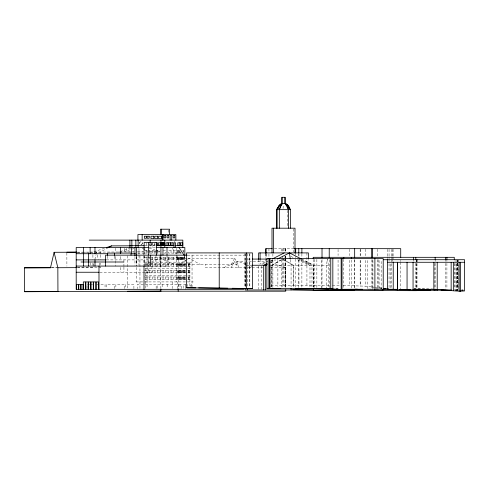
<?xml version="1.0" encoding="UTF-8"?>
<svg xmlns="http://www.w3.org/2000/svg" width="489" height="489" viewBox="0 0 489 489"><rect width="100%" height="100%" fill="white"/><g stroke="black" fill="none" stroke-linecap="round" stroke-linejoin="round"><path stroke-width="0.37" stroke-dasharray="2.44 1.83" d="M283.082 208.546L283.186 205.796A7.891 0.526 -90 0 1 283.253 204.744M245.276 286.964L245.276 265.252L245.716 262.507M77.329 267.617L92.953 267.575L93.986 263.161M94.848 259.482L95.881 255.069M96.052 254.329L96.571 252.122L97.103 254.329M231.211 264.47L234.714 258.29L220.307 258.29M231.211 267.556L234.714 261.377L267.679 261.377L259.726 264.097M281.242 259.8L271.725 265.252L271.725 286.964M281.517 259.8L272 265.252L272 286.964M187.275 259.378L178.167 264.47L178.167 288.143M187.923 259.017L189.225 258.29L200.276 264.47M270.863 261.254L273.473 259.8M89.915 252.141L100.251 252.11L107.556 248.082M262.092 264.225L266.114 262.165M270.692 262.507L276.059 259.763M270.649 261.028L274.775 259.072M140.93 244.653L141.92 244.231L142.336 243.21L141.92 242.189L140.93 241.768L139.94 242.189L139.53 243.21L139.94 244.231M145.331 288.143L145.331 264.47L150.881 262.116M151.572 261.817L159.891 258.29L186.969 258.29M223.785 267.556L238.351 261.377L251.523 266.97M249.61 267.556L253.223 266.322M104.371 248.29L92.892 252.135L92.898 254.335M134.114 248.406L123.356 252.012L120.551 252.018M130.52 248.229L118.448 252.024L119.854 252.018M455.057 263.437L455.057 289.525L457.557 289.598L458.211 289.598L458.211 263.449M376.114 289.042L381.811 288.828M270.912 285.759L329.415 285.252M376.493 289.115L381.157 289.072L381.157 259.708M367.972 289.115L373.602 289.023M375.112 288.987L381.787 288.889M370.387 289.121L372.685 289.103M455.51 290.301L458.548 290.283M461.592 290.264L463.114 290.252L461.702 290.24M77.433 252.159L134.2 251.957M137.195 251.945L159.958 251.872M51.748 267.703L57.054 267.685M51.247 267.74L56.553 267.721M77.562 267.648L100.312 267.556L100.294 263.143M127.317 251.957L134.108 251.939M137.88 251.927L146.938 251.902M149.169 251.902L156.382 251.878M157.103 251.878L160.71 251.872M77.268 252.171L82.476 252.159M83.222 252.159L89.169 252.141M343.272 285.521L365.717 286.175L374.219 287.257M152.11 245.27L154.108 245.27L154.108 242.801M144.903 245.68L155.056 245.68M148.9 247.532L155.313 247.532M274.39 248.669L294.256 248.669M144.322 250.625L146.993 250.625L146.993 253.094L144.322 253.094M147.66 250.625L155.007 250.625L155.007 253.094L147.66 253.094M155.673 250.625L160.349 250.625M163.02 250.625L165.692 250.625L165.692 253.094L163.687 253.094M179.763 250.625L168.363 250.625L168.363 253.094L181.45 253.094M182.58 250.625L183.705 250.625L183.705 252.477M155.673 253.094L160.349 253.094M137.653 253.712L143.662 253.712M187.513 255.154L244.176 255.154M144.322 257.214L149.665 257.214L149.665 259.683L144.322 259.683M150.331 257.214L184.836 257.214M187.721 258.29L219.549 258.29M247.77 259.072L251.517 259.072M150.331 259.683L184.836 259.683M106.351 259.885L143.662 259.885M144.322 262.153L151.187 262.153M151.951 262.153L192.043 262.153M144.322 263.797L149.665 263.797L149.665 266.273M150.331 263.797L185.961 263.797M187.654 263.797L189.909 263.797M145.331 264.47L238.222 264.47L238.222 267.556L234.714 261.377M245.276 265.252L251.254 265.252M270.515 265.252L328.412 265.252L328.412 288.461M151.731 266.065L167.971 266.065L167.971 256.432M150.331 266.273L185.961 266.273M187.654 266.273L189.909 266.273M263.119 267.556L205.386 267.556L205.386 264.47M270.478 267.556L285.747 267.556L285.747 287.385M145.08 268.742L189.909 268.742M144.322 270.386L185.961 270.386M187.654 270.386L189.909 270.386M99.787 272.245L151.975 272.245L151.975 255.154M144.988 272.862L185.961 272.862M187.654 272.862L189.909 272.862M145.08 275.331L189.909 275.331M144.322 276.976L185.961 276.976M187.654 276.976L189.909 276.976M144.988 279.451L185.961 279.451M187.654 279.451L189.909 279.451M136.021 281.921L193.247 281.921M89.823 284.39L87.018 284.39L87.018 288.626M90.526 284.39L92.629 284.39M96.633 284.39L105.049 284.39L105.049 288.626M143.32 284.39L137.305 284.39L137.305 288.626M145.056 284.39L156.144 284.39L156.144 288.626M461.323 290.252L463.26 290.252M332.508 285.228L340.301 285.362M455.131 290.209L458.071 290.221M455.675 290.24L458.584 290.258M461.488 290.277L463.67 290.289M413.938 288.742L432.722 289.042M461.659 289.647L463.101 289.659M432.961 289.097L414.024 288.779M433.474 289.06L435.723 289.115M374.855 287.33L381.75 287.942M270.661 286.75L274.39 287.257M149.2 248.112L154.958 249.989M155.673 250.227L159.995 251.633M270.57 262.367L285.747 267.556M159.891 258.29L174.457 264.47M301.566 259.072L313.657 265.252L313.657 286.964L313.614 265.252L302.88 259.763M290.924 256.328L294.274 258.045M297.63 259.763L308.357 265.252L308.357 259.439M284.054 259.8L293.571 265.252L293.571 286.964M282.514 259.072L293.296 265.252L293.296 286.964M142.122 248.07L147.183 251.132M172.226 248.167L176.401 254.518M234.714 258.29L238.222 264.47M184.231 255.851L185.832 261.45M176.822 255.154L178.821 262.153M97.28 255.062L98.35 259.47M99.243 263.143L100.312 267.556M328.412 265.252L327.422 259.072L326.432 265.252L326.432 289.213M290.374 259.848L291.071 265.252L291.071 286.872M160.728 256.407L160.857 288.174M127.329 255.735L127.458 288.259M100.251 252.11L100.257 254.317M100.263 255.056L100.276 259.463M92.904 255.075L92.916 259.488M92.934 263.161L92.953 267.575M66.859 252.935L66.907 266.169M458.211 260.331L458.211 261.578M458.016 260.331L458.016 261.578M458.016 263.443L458.016 289.574M457.893 260.331L457.893 261.578M457.893 263.443L457.893 289.586M457.771 260.331L457.771 261.578M457.771 263.443L457.771 289.58M457.557 260.331L457.557 261.578M457.557 263.449L457.557 289.598M457.343 260.331L457.343 261.578M457.343 263.449L457.343 289.592M456.781 260.331L456.781 261.578M456.781 263.449L456.781 289.592M456.139 264.042L456.139 290.497M455.057 260.331L455.057 261.572M454.257 263.363L454.257 289.543M446.903 259.335L446.903 261.346M446.903 263.363L446.903 288.871M445.418 259.329L445.418 261.334M445.418 263.339L445.418 289.433M435.161 259.304L435.161 261.297M435.161 263.284L435.161 289.127M434.697 263.412L434.697 289.146M417.019 263.473L417.019 289.176M416.61 263.467L416.61 289.146M416.163 263.577L416.163 288.596M415.791 263.229L415.791 288.84M413.437 259.286L413.437 261.248M400.717 260.313L400.717 261.609M400.717 262.257L400.717 288.785M393.089 249.298L393.089 256.279M393.089 256.914L393.089 261.358M392.728 249.298L392.728 256.26M392.728 256.896L392.728 258.797M392.728 259.427L392.728 261.328M391.817 249.298L391.817 256.23M391.817 256.859L391.817 258.748M391.817 259.384L391.817 288.376M390.424 263.968L390.424 288.724M389.055 249.292L389.055 256.193M389.055 256.817L389.055 258.699M389.055 259.329L389.055 261.212M389.055 263.718L389.055 288.81M387.691 249.286L387.691 256.144M387.691 256.768L387.691 258.632M379.079 260.503L379.079 289.409M378.113 259.708L378.113 288.895M377.422 249.274L377.422 255.973M377.422 259.628L377.422 287.636M372.924 260.496L372.924 289.256M372.117 259.671L372.117 289.439M371.933 259.665L371.933 289.439M367.777 260.49L367.777 289.219M365.717 249.249L365.717 255.698M365.717 260.386L365.717 286.175M360.57 249.249L360.57 255.674M360.57 260.344L360.57 286.041M360.155 249.249L360.155 255.674M360.155 260.344L360.155 286.041M354.672 259.708L354.672 287.636M354.391 259.708L354.391 288.706M351.304 259.983L351.304 288.632M349.219 249.249L349.219 255.637M349.219 260.282L349.219 285.845M343.773 259.317L343.773 288.62M338.07 249.427L338.07 255.521M338.07 260.093L338.07 285.24M329.225 259.714L329.225 287.648M322.019 259.671L322.019 287.495M321.517 260.46L321.517 288.058M316.86 259.39L316.86 287.679M314.403 259.384L314.403 287.618M313.211 259.384L313.211 287.618M311.976 286.964L311.976 265.252L298.913 259.072L309.995 265.252L309.995 286.964M306.927 252.899L306.927 286.964M301.884 253.846L301.884 257.734M301.884 259.029L301.884 287.538M298.962 253.828L298.962 256.688M298.962 260.13L298.962 285.35M298.797 253.846L298.797 255.79M298.797 259.677L298.797 287.526M295.711 253.84L295.711 255.13M295.711 256.425L295.711 257.721M295.711 259.011L295.711 287.465M293.571 228.938L293.571 252.147M287.679 210.398L287.679 227.446M285.472 248.669L285.472 250.973M285.472 256.157L285.472 257.886M285.472 258.467L285.472 285.552M285.301 248.669L285.301 251.169M285.301 256.175L285.301 258.051M285.301 258.675L285.301 287.459M285.154 248.669L285.154 251.169M285.154 256.169L285.154 258.039M285.154 258.669L285.154 287.416M285.05 248.669L285.05 251.169M285.05 256.169L285.05 258.039M285.05 258.669L285.05 287.422M283.706 248.669L283.706 250.973M283.706 258.479L283.706 285.6M282.459 248.669L282.459 251.144M282.459 256.108L282.459 257.972M282.459 258.589L282.459 287.116M281.829 248.669L281.829 251.138M281.829 259.787L281.829 286.982M277.874 260.448L277.874 286.578M272.88 253.87L272.88 257.342M272.88 260.234L272.88 285.686M270.998 260.435L270.998 286.432M268.938 249.249L268.938 250.991M268.938 253.895L268.938 257.96M266.523 253.932L266.523 258.027M265.955 253.932L265.955 258.033M265.851 253.351L265.851 258.033M265.851 258.614L265.851 262.715M261.713 266.004L261.713 289.213M260.075 259.439L260.075 263.797M258.644 259.439L258.644 263.797M258.644 266.004L258.644 289.213M249.842 253.65L249.842 286.291M249.378 253.65L249.378 286.236M247.648 253.65L247.648 286.218M245.667 253.644L245.667 287.642M245.252 253.644L245.252 287.63M244.231 253.644L244.231 287.636M192.043 255.154L192.043 287.055M191.688 286.511L191.688 284.39L190.264 284.39L190.264 286.511M189.909 262.153L189.909 286.365M189.347 263.797L189.347 266.273M189.347 270.386L189.347 272.862M189.347 276.976L189.347 279.451M188.778 263.797L188.778 266.273M188.778 270.386L188.778 272.862M188.778 276.976L188.778 279.451M188.216 263.797L188.216 266.273M188.216 270.386L188.216 272.862M188.216 276.976L188.216 279.451M187.678 284.39L187.678 286.511M185.539 284.39L185.539 288.626M185.398 263.797L185.398 266.273M185.398 270.386L185.398 272.862M185.398 276.976L185.398 279.451M185.3 289.335L185.3 284.39L183.167 284.39L183.167 288.626M184.836 256.297L184.836 262.153M184.836 263.797L184.836 266.273M184.836 270.386L184.836 272.862M184.836 276.976L184.836 279.451M184.267 257.214L184.267 259.683M184.267 263.797L184.267 266.273M184.267 270.386L184.267 272.862M184.267 276.976L184.267 279.451M183.705 257.214L183.705 259.683M183.705 263.797L183.705 266.273M183.705 270.386L183.705 272.862M183.705 276.976L183.705 279.451M183.143 250.625L183.143 253.094M183.143 257.214L183.143 259.683M183.143 263.797L183.143 266.273M183.143 270.386L183.143 272.862M183.143 276.976L183.143 279.451M182.58 257.214L182.58 259.683M182.58 263.797L182.58 266.273M182.58 270.386L182.58 272.862M182.58 276.976L182.58 279.451M182.012 257.214L182.012 259.683M182.012 263.797L182.012 266.273M182.012 270.386L182.012 272.862M182.012 276.976L182.012 279.451M181.45 257.214L181.45 259.683M181.45 263.797L181.45 266.273M181.45 270.386L181.45 272.862M181.45 276.976L181.45 279.451M181.364 288.626L181.364 284.39L157.14 284.39L157.14 288.626M180.887 251.859L180.887 253.094M180.887 257.214L180.887 259.683M180.887 263.797L180.887 266.273M180.887 270.386L180.887 272.862M180.887 276.976L180.887 279.451M180.325 251.859L180.325 253.094M180.325 257.214L180.325 259.683M180.325 263.797L180.325 266.273M180.325 270.386L180.325 272.862M180.325 276.976L180.325 279.451M180.031 284.39L180.031 289.335M179.763 251.242L179.763 253.094M179.763 257.214L179.763 259.683M179.763 263.797L179.763 266.273M179.763 270.386L179.763 272.862M179.763 276.976L179.763 279.451M179.194 250.625L179.194 253.094M179.194 257.214L179.194 259.683M179.194 263.797L179.194 266.273M179.194 270.386L179.194 272.862M179.194 276.976L179.194 279.451M178.705 284.39L178.705 289.335M178.632 250.625L178.632 253.094M178.632 257.214L178.632 259.683M178.632 263.797L178.632 266.273M178.632 270.386L178.632 272.862M178.632 276.976L178.632 279.451M178.069 250.625L178.069 253.094M178.069 257.214L178.069 259.683M178.069 263.797L178.069 266.273M178.069 270.386L178.069 272.862M178.069 276.976L178.069 279.451M177.507 250.625L177.507 253.094M177.507 257.214L177.507 259.683M177.507 263.797L177.507 266.273M177.507 270.386L177.507 272.862M177.507 276.976L177.507 279.451M177.373 281.921L177.373 289.335M176.939 250.625L176.939 253.094M176.939 257.214L176.939 259.683M176.939 263.797L176.939 266.273M176.939 270.386L176.939 272.862M176.939 276.976L176.939 279.451M176.376 248.265L176.376 254.103M176.376 255.564L176.376 281.921M174.848 240.814L174.848 242.342M173.705 250.625L173.705 253.094M173.705 257.214L173.705 259.683M173.705 263.797L173.705 266.273M173.705 270.386L173.705 272.862M173.705 276.976L173.705 279.451M172.171 281.921L172.171 288.626M171.034 250.625L171.034 253.094M171.034 257.214L171.034 259.683M171.034 263.797L171.034 266.273M171.034 270.386L171.034 272.862M171.034 276.976L171.034 279.451M168.387 229.879L168.387 233.222M168.363 257.214L168.363 259.683M168.363 263.797L168.363 266.273M168.363 270.386L168.363 272.862M168.363 276.976L168.363 279.451M167.159 284.39L167.159 288.626M167 255.881L167 266.065M165.692 257.214L165.692 259.683M165.692 263.797L165.692 266.273M165.692 270.386L165.692 272.862M165.692 276.976L165.692 279.451M163.02 257.214L163.02 259.683M163.02 263.797L163.02 266.273M163.02 270.386L163.02 272.862M163.02 276.976L163.02 279.451M162.152 284.39L162.152 288.626M160.936 256.432L160.936 266.065M160.349 257.214L160.349 259.683M160.349 263.797L160.349 266.273M160.349 270.386L160.349 272.862M160.349 276.976L160.349 279.451M159.989 255.154L159.989 266.065M157.678 250.625L157.678 253.094M157.678 257.214L157.678 259.683M157.678 263.797L157.678 266.273M157.678 270.386L157.678 272.862M157.678 276.976L157.678 279.451M155.954 255.154L155.954 266.065M155.007 257.214L155.007 259.683M155.007 263.797L155.007 266.273M155.007 270.386L155.007 272.862M155.007 276.976L155.007 279.451M154.915 243.418L154.915 245.27M154.524 243.553L154.524 245.062L152.323 245.062L152.323 243.553M152.336 250.625L152.336 253.094M152.336 257.214L152.336 259.683M152.336 263.797L152.336 266.273M152.336 270.386L152.336 272.862M152.336 276.976L152.336 279.451M152.152 242.385L152.152 247.532M151.517 243.553L151.517 245.062L149.316 245.062L149.316 243.553M151.309 242.801L151.309 245.27L149.304 245.27L149.304 244.035M150.16 243.595L150.16 247.532M149.665 250.625L149.665 253.094M149.665 270.386L149.665 272.862M149.665 276.976L149.665 279.451M148.913 256.432L148.913 266.065M148.411 255.894L148.411 272.245M147.073 255.912L147.073 266.548M147.073 267.306L147.073 288.571M146.993 257.214L146.993 259.683M146.993 263.797L146.993 266.273M146.993 270.386L146.993 272.862M146.993 276.976L146.993 279.451M146.498 242.801L146.498 245.27M144.854 247.532L144.854 254.39M144.854 255.881L144.854 265.338M144.322 248.265L144.322 254.103M144.322 255.564L144.322 266.273M143.662 248.223L143.662 255.154M143.662 255.826L143.662 265.38M139.952 255.894L139.952 288.589M138.974 248.278L138.974 254.207M138.974 254.946L138.974 265.325M136.834 256.432L136.834 265.325M136.388 256.432L136.388 265.325M136.303 256.456L136.303 266.065M136.303 267.44L136.303 281.921M134.964 256.432L134.964 265.325M133.9 288.626L133.9 284.39L125.484 284.39L125.484 288.626M126.18 248.223L126.18 252.336M124.285 248.223L124.285 252.336M124.285 288.626L124.285 284.39L115.869 284.39L115.869 288.626M123.925 259.885L123.925 266.426M123.925 267.153L123.925 272.245M120.453 256.456L120.453 259.885M120.361 267.44L120.361 272.245M115.612 248.223L115.612 252.336M115.612 256.456L115.612 266.065M114.615 256.114L114.615 259.885M114.664 288.626L114.664 284.39L106.254 284.39L106.254 288.626M107.494 256.114L107.494 259.885M90.172 262.636L90.172 265.38M141.572 244.488A1.443 1.4 -90 0 0 142.061 242.361A1.443 1.4 -90 0 0 139.94 242.189A1.443 1.4 90 0 0 139.53 243.21A1.443 1.4 -90 0 0 140.288 244.488"/><path stroke-width="0.73" d="M54.108 252.293L50.489 267.746L24.45 267.813L24.542 291.695L57.94 291.609L57.843 267.727L54.108 252.293L76.852 252.202M277.129 228.192L277.129 209.659L278.901 205.753A8.454 7.745 46.6 0 1 281.138 203.895L282.061 203.479L282.061 197.305M279.323 228.192L279.323 209.659L280.894 205.655A8.741 3.79 -82.1 0 1 282.294 203.852L282.801 203.479M279.323 209.659L282.061 203.479L279.372 206.847M277.129 209.659L278.479 207.972M277.972 207.972L276.517 209.659L276.517 228.192M266.951 263.437L263.693 265.252L263.693 289.959M108.222 247.715L111.541 245.888L130.581 245.808M288.565 228.192L288.565 209.659L286.835 205.753A8.454 2.457 73.3 0 0 285.564 203.895L285.142 203.479L281.86 203.479L281.083 203.907A8.454 5.342 -65 0 0 278.938 205.777L276.517 209.659L290.484 209.659L290.484 228.192M272.147 259.072L284.219 252.899M267.342 264.225L265.331 265.252L265.331 289.959M277.397 259.072L289.47 252.899L301.542 259.072M106.523 247.568L111.541 245.888M433.853 262.275L433.853 290.056C444.183 288.981 454.373 291.811 464.55 290.955L464.55 259.708L383.272 259.708M356.622 289.243L354.391 289.323L362.514 289.243M383.272 289.121L397.478 289.788L424.012 289.971M437.686 289.732L416.163 290.68L313.211 290.374L343.773 289.286L358.027 289.243M266.878 288.333L330.76 288.699L342.019 289.604L383.217 289.806L383.217 258.577L266.878 258.577L266.878 288.333L280.753 288.498M383.284 288.803L385.503 288.761M383.266 288.865L388.425 288.773M24.45 267.813L50.99 267.709M57.843 267.727L76.804 267.648M387.337 259.708L387.624 289.231M24.542 291.695L160.869 291.193L160.857 288.926M66.852 252.202L76.522 252.171M313.749 290.099L292.618 289.702M127.47 291.285L160.869 291.193M89.218 240.123L182.831 240.123L182.831 247.532M156.058 242.801L157.531 242.801L157.531 245.062L156.058 245.062M129.903 245.68L144.151 245.68M156.431 245.68L174.017 245.68M175.618 245.68L182.831 245.68M148.411 247.532L76.198 247.532L76.198 289.335L244.176 289.335M156.431 247.532L184.836 247.532L184.836 255.564M272.226 248.669L265.851 248.669L265.851 253.351M294.262 248.669L400.717 248.669L400.717 257.727M76.198 253.712L107.714 253.712M135.398 253.712L131.645 253.712L131.645 247.532M187.122 255.154L105.6 255.154L105.6 266.065M252.269 259.072L267.275 259.072M76.198 259.885L105.948 259.885M80.972 262L123.796 262M387.337 262.275L464.55 262.275M251.737 265.252L266.701 265.252M76.198 266.065L150.612 266.065L150.612 255.154M76.198 272.245L98.986 272.245M195.765 287.856L186.578 287.819L186.578 252.905L252.465 252.905L252.465 288.638L198.601 287.88M295.723 288.492L331.206 288.73M354.672 290.234L328.461 290.24M159.83 291.193L285.747 291.193L285.747 289.671M186.578 287.819L227.752 288.223M336.42 288.754L337.911 288.761M390.424 289.286L397.117 289.335M451.316 290.215L441.054 290.032M232.244 288.259L252.465 288.638M410.65 289.586L399.855 289.378M399.66 289.512L410.216 289.69M413.236 289.739L451.451 290.173M387.337 289.219L397.392 289.47M421.671 289.732L430.632 289.946M382.074 289.775L383.217 289.806M453.633 290.332L453.224 290.313M285.093 203.479L286.034 203.852A8.741 7.8 -74.1 0 1 288.4 205.655L290.484 209.659L285.142 203.479L285.142 197.305L281.86 197.305L281.86 203.479M179.023 247.532L184.029 255.154M288.675 206.578L288.932 207.024M285.142 203.479L286.169 205.331M286.854 206.572L288.565 209.659M289.164 207.501L289.372 208.002M289.47 252.899L290.27 259.072M460.601 262.275L460.601 291.511M459.189 262.275L459.189 291.493M454.257 259.335L454.257 257.318L313.211 257.318L313.211 258.699M453.352 262.275L453.352 290.723M451.151 262.275L451.151 290.209M446.903 257.318L446.903 259.335M445.418 257.318L445.418 259.329M437.215 262.275L437.215 290.215M435.161 257.318L435.161 259.304M417.019 259.708L417.019 261.591M416.61 259.708L416.61 261.591M415.791 257.318L415.791 259.292M413.437 257.318L413.437 259.286M413.058 262.275L413.058 289.849M407.062 262.275L407.062 289.586M397.63 262.275L397.63 289.781M397.478 262.275L397.478 289.788M393.229 262.275L393.229 289.329M374.892 258.577L374.892 289.812M372.117 248.669L372.117 257.727M371.933 248.669L371.933 257.727M354.672 248.669L354.672 257.758M351.304 257.318L351.304 258.65M343.773 257.318L343.773 258.65M342.019 258.577L342.019 289.604M341.157 258.577L341.157 289.494M332.838 258.577L332.838 288.932M330.76 258.577L330.76 288.699M329.225 248.669L329.225 257.764M328.412 288.461L328.412 289.959L245.276 289.959L245.276 288.461M322.019 248.669L322.019 257.727M313.614 288.418L313.614 289.959M308.357 258.712L308.357 252.899L258.644 252.899L258.644 259.439M301.884 248.669L301.884 253.198M298.797 248.669L298.797 253.198M295.711 248.669L295.711 253.192M295.001 252.899L295.001 228.192L272 228.192L272 252.899M291.071 288.418L291.071 289.959M284.94 197.305L284.94 203.479L285.863 203.895A8.454 7.745 -46.6 0 1 288.107 205.753M273.43 228.192L273.43 252.899M269.971 258.577L269.971 288.577M269.506 258.577L269.506 288.571M268.871 258.577L268.871 288.461M265.955 248.669L265.955 253.351M260.075 252.899L260.075 259.439M247.257 288.461L247.257 289.959M246.425 252.905L246.425 288.443M219.219 252.905L219.219 288.009M182.733 242.801L182.733 245.27M178.167 288.907L178.167 291.193M175.857 240.123L175.857 234.561L137.922 234.561L137.922 240.123M175.618 247.532L175.618 242.801L174.017 242.801L174.017 247.532M171.749 240.123L171.749 235.386L170.148 235.386L170.148 240.123M169.573 234.561L169.573 229.207L160.374 229.207L160.374 234.561M167 247.532L167 255.154M164.799 240.123L164.799 247.532M163.033 234.561L163.033 240.123M162.965 247.532L162.965 255.154M162.183 234.561L162.183 240.123M161.559 229.207L161.559 234.561M160.936 240.123L160.936 255.686M156.425 255.154L156.425 242.385L144.139 242.385L144.139 247.532M150.16 240.123L150.16 243.088M148.411 242.385L148.411 255.154M143.998 266.065L143.998 289.335M142.146 234.561L142.146 240.123M138.136 240.123L138.136 247.532M136.388 247.532L136.388 255.686M135.856 240.123L135.856 247.532M134.964 247.532L134.964 255.686M131.853 240.123L131.853 247.532M131.046 255.154L131.046 253.094L107.494 253.094L107.494 255.356M129.903 240.123L129.903 247.532M120.453 247.532L120.453 253.712M114.615 253.094L114.615 255.356M98.986 266.065L98.986 289.335M98.417 289.335L98.417 281.921L96.137 281.921L96.137 289.335M95.856 289.335L95.856 281.921L93.576 281.921L93.576 289.335M94.976 247.532L94.976 253.712M95.007 259.885L95.007 266.065M93.289 289.335L93.289 281.921L91.009 281.921L91.009 289.335M90.728 289.335L90.728 281.921L88.448 281.921L88.448 289.335M90.135 247.532L90.135 253.712M88.393 253.712L88.393 266.065M88.161 289.335L88.161 281.921L85.881 281.921L85.881 289.335M85.599 289.335L85.599 281.921L83.319 281.921L83.319 289.335M83.558 247.532L83.558 266.065M83.032 289.335L83.032 284.39L81.04 284.39L81.04 289.335M80.758 289.335L80.758 284.39L78.76 284.39L78.76 289.335M78.478 289.335L78.478 284.39L76.486 284.39L76.486 289.335M281.719 204.127A8.68 2.83 -70.2 0 1 281.97 203.889M162.8 235.386L162.421 235.386L162.421 237.856L162.8 237.856L162.8 235.386M165.74 235.386L164.139 235.386L164.139 237.856L165.74 237.856L165.74 235.386M168.748 235.386L167.14 235.386L167.14 237.856L168.748 237.856L168.748 235.386M174.756 235.386L173.155 235.386L173.155 237.856L174.756 237.856L174.756 235.386M146.352 236.211L144.347 236.211L144.347 238.265L146.352 238.265L146.352 236.211M149.157 236.211L147.152 236.211L147.152 238.265L149.157 238.265L149.157 236.211M153.766 236.211L150.96 236.211L150.96 238.681L153.766 238.681L153.766 236.211M157.574 236.211L154.768 236.211L154.768 238.681L157.574 238.681L157.574 236.211M161.382 236.211L158.577 236.211L158.577 238.681L161.382 238.681L161.382 236.211M160.533 242.801L158.332 242.801L158.332 245.062L160.533 245.062L160.533 242.801M161.547 242.801L161.119 242.801L161.119 245.062L161.547 245.062L161.547 242.801M162.165 242.801L161.737 242.801L161.737 245.062L162.165 245.062L162.165 242.801M162.782 242.801L162.354 242.801L162.354 245.062L162.782 245.062L162.782 242.801M163.399 242.801L162.971 242.801L162.971 245.062L163.399 245.062L163.399 242.801M164.017 242.801L163.589 242.801L163.589 245.062L164.017 245.062L164.017 242.801M164.634 242.801L164.206 242.801L164.206 245.062L164.634 245.062L164.634 242.801M168.002 242.801L165.997 242.801L165.997 245.27L168.002 245.27L168.002 242.801M170.508 242.801L168.503 242.801L168.503 245.27L170.508 245.27L170.508 242.801M173.014 242.801L171.009 242.801L171.009 245.27L173.014 245.27L173.014 242.801M179.824 242.801L177.819 242.801L177.819 245.27L179.824 245.27L179.824 242.801M182.33 242.801L180.325 242.801L180.325 245.27L182.33 245.27L182.33 242.801"/></g></svg>
